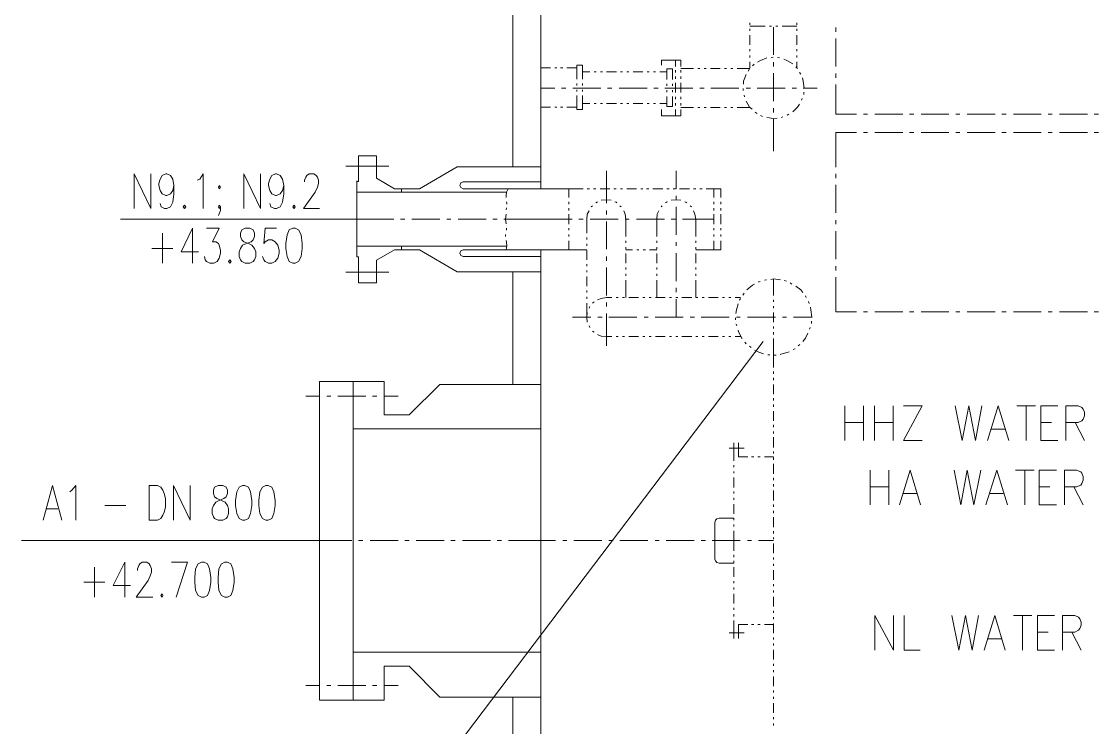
# Model space of a CAD drawing. Header units: millimetres. Extents: x 0 to 588, y 0 to 874.
# Drawn here: x 67.1 to 120.9, y 150.5 to 185.8 of the extents above; entities that cross this region are included whole.
import ezdxf

# ---------------------------------------------------------------- set-up
doc = ezdxf.new("R2010")
doc.units = ezdxf.units.MM
doc.layers.get('0').update_dxf_attribs({"lineweight": 18})

msp = doc.modelspace()

# ---------------------------------------------------------------- linework, layer by layer
at = {"color": 0, "lineweight": 0}
for points in [[(93.028, 177.482), (93.028, 246.719)], [(91.63, 178.583), (91.63, 211.032)], [(103.484, 185.674), (103.484, 185.78)], [(105.833, 185.674), (105.833, 185.78)], [(103.484, 185.611), (104.246, 185.611)], [(103.484, 185.378), (103.484, 185.483)], [(103.484, 184.679), (103.484, 185.166)], [(104.457, 185.611), (104.563, 185.611)], [(104.669, 184.171), (104.669, 185.568)], [(104.775, 185.611), (104.881, 185.611)], [(105.093, 185.611), (105.833, 185.611)], [(105.833, 185.378), (105.833, 185.483)], [(105.833, 184.679), (105.833, 185.166)], [(107.781, 185.547), (107.781, 185.335)], [(107.781, 184.997), (107.781, 183.6)], [(103.484, 184.362), (103.484, 184.468)], [(103.484, 184.044), (103.484, 184.15)], [(105.833, 184.362), (105.833, 184.468)], [(105.833, 184.044), (105.833, 184.15)], [(94.827, 182.965), (94.827, 183.663), (95.123, 183.663), (95.123, 182.965)], [(99.06, 183.663), (99.06, 183.917)], [(99.06, 183.917), (99.758, 183.917)], [(99.758, 183.6), (99.758, 183.917), (100.034, 183.917)], [(100.034, 183.917), (100.034, 183.6)], [(103.484, 183.515), (103.484, 183.833)], [(103.695, 183.706), (103.611, 183.621)], [(104.331, 184.023), (104.013, 183.896), (103.865, 183.811)], [(104.648, 184.065), (104.542, 184.044)], [(104.669, 183.6), (104.669, 183.811)], [(104.966, 184.023), (104.86, 184.044)], [(105.622, 183.727), (105.325, 183.896), (105.177, 183.959)], [(105.855, 183.494), (105.77, 183.578)], [(105.833, 183.515), (105.833, 183.833)], [(93.028, 182.965), (93.028, 183.536), (93.514, 183.536)], [(93.726, 183.536), (93.832, 183.536)], [(94.022, 183.536), (94.128, 183.536)], [(94.34, 183.536), (94.827, 183.536), (94.827, 182.965)], [(95.123, 183.325), (95.483, 183.325)], [(95.695, 183.325), (95.8, 183.325)], [(96.012, 183.325), (96.118, 183.325)], [(96.308, 183.325), (96.816, 183.325)], [(97.007, 183.325), (97.113, 183.325)], [(97.324, 183.325), (97.43, 183.325)], [(97.642, 183.325), (98.129, 183.325)], [(98.34, 183.325), (98.446, 183.325)], [(98.658, 183.325), (98.764, 183.325)], [(98.975, 183.325), (99.335, 183.325)], [(99.61, 182.944), (99.61, 183.473), (99.335, 183.473), (99.335, 182.944)], [(99.335, 183.325), (99.335, 182.944)], [(99.758, 183.303), (99.758, 183.409)], [(99.758, 182.986), (99.758, 183.092)], [(100.034, 183.494), (100.669, 183.494)], [(100.034, 183.409), (100.034, 183.303)], [(100.034, 183.092), (100.034, 182.986)], [(100.88, 183.494), (100.986, 183.494)], [(101.198, 183.494), (101.304, 183.494)], [(101.515, 183.494), (102.002, 183.494)], [(102.214, 183.494), (102.32, 183.494)], [(102.531, 183.494), (102.637, 183.494)], [(102.849, 183.494), (103.484, 183.494)], [(103.293, 183.197), (103.166, 182.859), (103.166, 182.711)], [(103.463, 183.473), (103.399, 183.367)], [(104.669, 181.864), (104.669, 183.261)], [(106.024, 183.219), (105.96, 183.303)], [(106.193, 182.52), (106.151, 182.859), (106.109, 183.028)], [(107.781, 183.24), (107.781, 183.028)], [(93.028, 182.647), (93.028, 182.753)], [(93.028, 182.52), (93.726, 182.52)], [(94.065, 182.52), (94.276, 182.52)], [(94.636, 182.52), (96.033, 182.52)], [(94.827, 182.753), (94.827, 182.647)], [(94.827, 182.647), (94.827, 182.753)], [(95.123, 182.753), (95.123, 182.647)], [(96.372, 182.52), (96.584, 182.52)], [(96.943, 182.52), (98.34, 182.52)], [(98.679, 182.52), (98.891, 182.52)], [(99.229, 182.52), (100.626, 182.52)], [(99.335, 182.732), (99.335, 182.626)], [(99.335, 182.732), (99.335, 182.626)], [(99.61, 182.626), (99.61, 182.732)], [(99.758, 182.287), (99.758, 182.774)], [(100.034, 182.774), (100.034, 182.287)], [(100.986, 182.52), (101.198, 182.52)], [(101.537, 182.52), (102.933, 182.52)], [(103.145, 182.499), (103.145, 182.393)], [(103.293, 182.52), (103.505, 182.52)], [(103.844, 182.52), (105.241, 182.52)], [(105.6, 182.52), (105.812, 182.52)], [(106.151, 182.52), (106.849, 182.52)], [(106.193, 182.52), (106.214, 182.52)], [(107.781, 182.69), (107.781, 181.208)], [(93.028, 182.351), (93.028, 182.435)], [(93.028, 181.568), (93.028, 182.139)], [(94.827, 182.139), (94.827, 181.568), (94.34, 181.568)], [(94.827, 182.435), (94.827, 182.351)], [(94.827, 182.351), (94.827, 182.435)], [(94.827, 181.441), (94.827, 182.139)], [(95.123, 182.139), (95.123, 181.441), (94.827, 181.441)], [(95.123, 182.435), (95.123, 182.351)], [(99.335, 182.414), (99.335, 182.309)], [(99.335, 182.414), (99.335, 182.309)], [(99.335, 182.097), (99.335, 181.737)], [(99.335, 182.097), (99.335, 181.589), (99.61, 181.589)], [(99.61, 182.309), (99.61, 182.414)], [(99.61, 181.589), (99.61, 182.097)], [(99.758, 181.97), (99.758, 182.076)], [(100.034, 182.076), (100.034, 181.97)], [(103.188, 182.16), (103.209, 182.076)], [(106.066, 181.906), (106.087, 181.991)], [(106.172, 182.203), (106.172, 182.309)], [(93.514, 181.568), (93.028, 181.568)], [(93.832, 181.568), (93.726, 181.568)], [(94.128, 181.568), (94.022, 181.568)], [(95.483, 181.737), (95.123, 181.737)], [(95.8, 181.737), (95.695, 181.737)], [(96.118, 181.737), (96.012, 181.737)], [(96.816, 181.737), (96.308, 181.737)], [(97.113, 181.737), (97.007, 181.737)], [(97.43, 181.737), (97.324, 181.737)], [(98.129, 181.737), (97.642, 181.737)], [(98.446, 181.737), (98.34, 181.737)], [(98.764, 181.737), (98.658, 181.737)], [(99.335, 181.737), (98.975, 181.737)], [(99.06, 181.123), (99.06, 181.441)], [(99.758, 181.652), (99.758, 181.758)], [(100.034, 181.441), (100.034, 181.123), (99.758, 181.123), (99.758, 181.441)], [(100.034, 181.758), (100.034, 181.652)], [(100.034, 181.547), (100.669, 181.547)], [(100.88, 181.547), (100.986, 181.547)], [(101.198, 181.547), (101.304, 181.547)], [(101.515, 181.547), (102.002, 181.547)], [(102.214, 181.547), (102.32, 181.547)], [(102.531, 181.547), (102.637, 181.547)], [(102.849, 181.547), (103.484, 181.547)], [(103.293, 181.864), (103.463, 181.568), (103.59, 181.462)], [(104.669, 181.292), (104.669, 181.504)], [(105.622, 181.335), (105.855, 181.568), (105.96, 181.716)], [(99.06, 181.123), (99.758, 181.123)], [(99.081, 181.123), (99.78, 181.123)], [(103.738, 181.314), (103.844, 181.25)], [(104.013, 181.144), (104.119, 181.102)], [(104.331, 181.038), (104.669, 180.996), (104.838, 181.017)], [(104.669, 179.366), (104.669, 180.954)], [(105.05, 181.038), (105.135, 181.081)], [(105.347, 181.166), (105.431, 181.208)], [(107.781, 181.208), (108.818, 181.208)], [(109.156, 181.208), (109.368, 181.208)], [(109.728, 181.208), (111.125, 181.208)], [(111.464, 181.208), (111.675, 181.208)], [(112.035, 181.208), (113.432, 181.208)], [(113.771, 181.208), (113.983, 181.208)], [(114.342, 181.208), (115.739, 181.208)], [(116.078, 181.208), (116.29, 181.208)], [(116.65, 181.208), (118.046, 181.208)], [(118.385, 181.208), (118.597, 181.208)], [(118.957, 181.208), (120.354, 181.208)], [(120.692, 181.208), (120.904, 181.208)], [(107.781, 180.298), (108.818, 180.298)], [(107.781, 180.298), (107.781, 178.562)], [(109.156, 180.298), (109.368, 180.298)], [(109.728, 180.298), (111.125, 180.298)], [(111.464, 180.298), (111.675, 180.298)], [(112.035, 180.298), (113.432, 180.298)], [(113.771, 180.298), (113.983, 180.298)], [(114.342, 180.298), (115.739, 180.298)], [(116.078, 180.298), (116.29, 180.298)], [(116.65, 180.298), (118.046, 180.298)], [(118.385, 180.298), (118.597, 180.298)], [(118.957, 180.298), (120.354, 180.298)], [(120.692, 180.298), (120.904, 180.298)], [(83.926, 179.133), (83.926, 177.842), (83.841, 177.842)], [(83.926, 179.133), (84.815, 179.133)], [(84.815, 178.012), (84.815, 179.133)], [(72.707, 176.488), (72.707, 178.223), (73.533, 176.488), (73.533, 178.223)], [(74.697, 177.652), (74.634, 177.398), (74.528, 177.228), (74.337, 177.144), (74.295, 177.144), (74.105, 177.228), (73.999, 177.398), (73.935, 177.652), (73.935, 177.737), (73.999, 177.969), (74.105, 178.139), (74.295, 178.223), (74.337, 178.223), (74.528, 178.139), (74.634, 177.969), (74.697, 177.652), (74.697, 177.228), (74.634, 176.805), (74.528, 176.572), (74.337, 176.488), (74.231, 176.488), (74.062, 176.572), (73.999, 176.742)], [(75.861, 177.906), (75.988, 177.969), (76.158, 178.223), (76.158, 176.488)], [(78.19, 176.488), (78.19, 178.223), (79.015, 176.488), (79.015, 178.223)], [(80.179, 177.652), (80.116, 177.398), (80.01, 177.228), (79.82, 177.144), (79.777, 177.144), (79.587, 177.228), (79.481, 177.398), (79.417, 177.652), (79.417, 177.737), (79.481, 177.969), (79.587, 178.139), (79.777, 178.223), (79.82, 178.223), (80.01, 178.139), (80.116, 177.969), (80.179, 177.652), (80.179, 177.228), (80.116, 176.805), (80.01, 176.572), (79.82, 176.488), (79.714, 176.488), (79.544, 176.572), (79.481, 176.742)], [(81.216, 177.821), (81.216, 177.906), (81.28, 178.054), (81.344, 178.139), (81.449, 178.223), (81.682, 178.223), (81.809, 178.139), (81.873, 178.054), (81.915, 177.906), (81.915, 177.737), (81.873, 177.567), (81.746, 177.313), (81.174, 176.488), (81.978, 176.488)], [(83.291, 178.604), (85.429, 178.604)], [(85.725, 177.482), (86.974, 177.482), (88.858, 178.583), (93.028, 178.583)], [(96.308, 176.763), (96.308, 178.371)], [(99.801, 177.482), (99.801, 178.371)], [(107.781, 178.223), (107.781, 178.012)], [(83.841, 175.958), (83.841, 177.885)], [(84.815, 178.012), (85.725, 177.482)], [(93.028, 177.821), (89.154, 177.821), (89.027, 177.779), (88.985, 177.652), (89.027, 177.546), (89.154, 177.482)], [(107.781, 177.673), (107.781, 176.276)], [(91.334, 177.313), (83.841, 177.313)], [(86.064, 177.482), (86.064, 177.313)], [(89.154, 177.482), (94.424, 177.482)], [(91.398, 177.482), (91.313, 177.313), (91.292, 177.123), (91.292, 177.038)], [(94.424, 177.038), (94.424, 177.482)], [(94.424, 177.482), (95.144, 177.482)], [(95.356, 177.482), (95.462, 177.482)], [(95.673, 177.482), (95.779, 177.482)], [(95.991, 177.482), (96.478, 177.482)], [(96.689, 177.482), (96.795, 177.482)], [(97.007, 177.482), (97.113, 177.482)], [(97.324, 177.482), (97.811, 177.482)], [(98.023, 177.482), (98.129, 177.482)], [(98.319, 177.482), (98.425, 177.482)], [(98.637, 177.482), (99.124, 177.482)], [(99.335, 177.482), (99.441, 177.482)], [(99.653, 177.482), (99.758, 177.482)], [(99.801, 176.911), (99.801, 177.123)], [(99.97, 177.482), (100.457, 177.482)], [(100.669, 177.482), (100.775, 177.482)], [(100.986, 177.482), (101.092, 177.482)], [(101.304, 177.482), (102.023, 177.482)], [(101.685, 177.038), (101.685, 177.482)], [(102.023, 177.038), (102.023, 177.482)], [(77.025, 176.572), (76.962, 176.488), (76.92, 176.572), (76.962, 176.657), (77.025, 176.572), (77.025, 176.403), (76.962, 176.234), (76.92, 176.149)], [(91.313, 176.826), (91.334, 176.742), (91.334, 176.72)], [(94.424, 176.72), (94.424, 176.826)], [(95.61, 176.636), (95.546, 176.572)], [(95.864, 176.826), (95.779, 176.784)], [(96.541, 176.911), (96.308, 176.932), (96.054, 176.911)], [(96.838, 176.784), (96.795, 176.805), (96.732, 176.826)], [(97.049, 176.572), (96.986, 176.636)], [(99.102, 176.636), (99.039, 176.572)], [(99.356, 176.826), (99.314, 176.805), (99.272, 176.784)], [(100.034, 176.911), (99.801, 176.932), (99.547, 176.911)], [(99.801, 175.175), (99.801, 176.572)], [(100.33, 176.784), (100.288, 176.805), (100.224, 176.826)], [(100.563, 176.572), (100.499, 176.636)], [(101.685, 176.72), (101.685, 176.826)], [(102.023, 176.72), (102.023, 176.826)], [(91.292, 176.213), (91.271, 175.958), (91.292, 175.726)], [(91.313, 176.53), (91.292, 176.424)], [(94.424, 176.403), (94.424, 176.509)], [(94.424, 175.704), (94.424, 176.213)], [(95.441, 176.382), (95.356, 176.213), (95.335, 175.958)], [(96.308, 176.191), (96.308, 176.403)], [(97.282, 175.958), (97.24, 176.213), (97.176, 176.382)], [(98.933, 176.382), (98.848, 176.213), (98.827, 175.958)], [(100.775, 175.958), (100.732, 176.213), (100.669, 176.382)], [(101.685, 176.403), (101.685, 176.509)], [(101.685, 175.704), (101.685, 176.213)], [(102.023, 176.403), (102.023, 176.509)], [(102.023, 175.704), (102.023, 176.213)], [(83.841, 175.958), (72.03, 175.958)], [(75.629, 175.514), (75.057, 174.329), (75.925, 174.329)], [(75.629, 175.514), (75.629, 173.757)], [(76.327, 175.514), (76.962, 175.514), (76.623, 174.837), (76.793, 174.837), (76.92, 174.752), (76.962, 174.667), (77.025, 174.413), (77.025, 174.265), (76.962, 174.011), (76.856, 173.842), (76.687, 173.757), (76.496, 173.757), (76.327, 173.842), (76.263, 173.927), (76.221, 174.096)], [(79.82, 175.514), (79.248, 175.514), (79.184, 174.752), (79.248, 174.837), (79.417, 174.921), (79.587, 174.921), (79.756, 174.837), (79.883, 174.667), (79.947, 174.413), (79.947, 174.265), (79.883, 174.011), (79.756, 173.842), (79.587, 173.757), (79.417, 173.757), (79.248, 173.842), (79.184, 173.927), (79.121, 174.096)], [(83.841, 175.958), (85.683, 175.958)], [(83.926, 172.784), (83.926, 174.075), (83.841, 174.075), (83.841, 175.958)], [(86.021, 175.958), (86.233, 175.958)], [(86.593, 175.958), (87.99, 175.958)], [(88.329, 175.958), (88.54, 175.958)], [(88.9, 175.958), (90.297, 175.958)], [(90.636, 175.958), (90.847, 175.958)], [(91.186, 175.958), (93.028, 175.958)], [(91.313, 175.514), (91.313, 175.408)], [(93.028, 175.958), (94.594, 175.958)], [(94.424, 175.408), (94.424, 175.514)], [(94.933, 175.958), (95.144, 175.958)], [(95.335, 175.26), (95.335, 175.958)], [(95.504, 175.958), (96.901, 175.958)], [(96.308, 174.456), (96.308, 175.853)], [(97.24, 175.958), (97.451, 175.958)], [(97.282, 175.091), (97.282, 175.958)], [(97.811, 175.958), (99.208, 175.958)], [(98.827, 175.091), (98.827, 175.958)], [(99.547, 175.958), (99.758, 175.958)], [(100.118, 175.958), (101.685, 175.958)], [(100.775, 175.091), (100.775, 175.958)], [(101.685, 175.408), (101.685, 175.514)], [(102.023, 175.408), (102.023, 175.514)], [(107.781, 175.916), (107.781, 175.704)], [(74.126, 175.26), (74.126, 173.757)], [(91.271, 175.196), (91.271, 175.091)], [(94.424, 175.091), (94.424, 175.196)], [(95.335, 174.942), (95.335, 175.048)], [(101.685, 175.091), (101.685, 175.196)], [(102.023, 175.091), (102.023, 175.196)], [(107.781, 175.366), (107.781, 173.969)], [(73.597, 174.498), (74.634, 174.498)], [(91.334, 174.604), (83.841, 174.604)], [(84.815, 173.905), (85.725, 174.435)], [(85.725, 174.435), (86.974, 174.435), (88.858, 173.334), (93.028, 173.334)], [(86.064, 174.435), (86.064, 174.604)], [(89.154, 174.435), (89.027, 174.371), (88.985, 174.265), (89.027, 174.138), (89.154, 174.096)], [(89.154, 174.435), (94.424, 174.435)], [(91.292, 174.9), (91.313, 174.815), (91.334, 174.625), (91.292, 174.435)], [(93.028, 145.838), (93.028, 174.435)], [(94.424, 174.435), (94.424, 174.879)], [(94.424, 174.435), (95.335, 174.435)], [(95.335, 174.625), (95.335, 174.731)], [(95.335, 173.927), (95.335, 174.413)], [(97.282, 174.773), (97.282, 174.879)], [(97.282, 174.456), (97.282, 174.561)], [(97.282, 174.435), (97.621, 174.435)], [(97.832, 174.435), (97.938, 174.435)], [(98.15, 174.435), (98.256, 174.435)], [(98.467, 174.435), (98.827, 174.435)], [(98.827, 174.773), (98.827, 174.879)], [(98.827, 174.456), (98.827, 174.561)], [(99.801, 174.625), (99.801, 174.815)], [(100.775, 174.773), (100.775, 174.879)], [(100.775, 174.456), (100.775, 174.561)], [(100.775, 174.435), (102.023, 174.435)], [(101.685, 174.435), (101.685, 174.879)], [(102.023, 174.435), (102.023, 174.879)], [(84.815, 173.905), (84.815, 172.784)], [(93.028, 174.096), (89.154, 174.096)], [(96.308, 173.884), (96.308, 174.096)], [(97.282, 173.757), (97.282, 174.244)], [(98.827, 173.757), (98.827, 174.244)], [(99.801, 172.868), (99.801, 174.265)], [(100.775, 173.757), (100.775, 174.244)], [(91.63, 167.703), (91.63, 173.334)], [(95.335, 173.609), (95.335, 173.715)], [(95.335, 173.313), (95.335, 173.397)], [(96.308, 172.149), (96.308, 173.546)], [(97.282, 173.44), (97.282, 173.546)], [(98.827, 173.44), (98.827, 173.546)], [(100.775, 173.44), (100.775, 173.546)], [(107.781, 173.609), (107.781, 173.397)], [(83.291, 173.313), (85.429, 173.313)], [(95.335, 172.614), (95.335, 173.101)], [(97.282, 173.122), (97.282, 173.228)], [(97.282, 172.043), (97.282, 172.911)], [(98.827, 173.122), (98.827, 173.228)], [(98.827, 172.043), (98.827, 172.911)], [(100.775, 173.122), (100.775, 173.228)], [(100.775, 172.043), (100.775, 172.911)], [(103.992, 172.847), (103.928, 172.826), (103.907, 172.805)], [(104.309, 172.932), (104.288, 172.932), (104.204, 172.911)], [(105.008, 172.932), (104.669, 172.974), (104.521, 172.953)], [(104.669, 172.974), (104.669, 172.149)], [(105.304, 172.868), (105.198, 172.889)], [(107.781, 173.059), (107.781, 171.323)], [(83.926, 172.784), (84.815, 172.784)], [(95.335, 172.297), (95.335, 172.403)], [(99.801, 172.318), (99.801, 172.53)], [(103.188, 172.254), (103.124, 172.17)], [(103.717, 172.72), (103.611, 172.656), (103.336, 172.424)], [(105.579, 172.72), (105.495, 172.784)], [(106.13, 172.297), (106.024, 172.424), (105.77, 172.614)], [(95.335, 171.979), (95.335, 172.085)], [(95.335, 171.069), (95.335, 171.768)], [(95.695, 171.831), (95.61, 171.768)], [(96.308, 172.043), (96.054, 172), (95.864, 171.937)], [(96.308, 172.043), (96.584, 172.043)], [(96.308, 171.598), (96.308, 171.789)], [(96.795, 172.043), (96.901, 172.043)], [(97.113, 172.043), (97.219, 172.043)], [(97.43, 172.043), (97.917, 172.043)], [(98.129, 172.043), (98.234, 172.043)], [(98.446, 172.043), (98.552, 172.043)], [(98.764, 172.043), (99.251, 172.043)], [(99.462, 172.043), (99.568, 172.043)], [(99.78, 172.043), (99.885, 172.043)], [(99.801, 171.069), (99.801, 171.958)], [(100.076, 172.043), (100.584, 172.043)], [(100.775, 172.043), (100.88, 172.043)], [(101.092, 172.043), (101.198, 172.043)], [(101.409, 172.043), (101.896, 172.043)], [(102.108, 172.043), (102.214, 172.043)], [(102.425, 172.043), (102.531, 172.043)], [(102.743, 172.043), (103.018, 172.043)], [(102.891, 171.725), (102.806, 171.429), (102.785, 171.238)], [(103.018, 172), (102.955, 171.916)], [(104.669, 171.937), (104.669, 171.831)], [(106.299, 172.043), (106.257, 172.127)], [(106.447, 171.746), (106.426, 171.789), (106.405, 171.852)], [(95.356, 171.302), (95.335, 171.069), (95.356, 170.815)], [(95.483, 171.598), (95.462, 171.556), (95.441, 171.513)], [(96.308, 169.63), (96.308, 171.238)], [(104.669, 171.619), (104.669, 171.513)], [(104.669, 171.302), (104.669, 170.815)], [(106.574, 171.069), (106.532, 171.429), (106.511, 171.556)], [(107.781, 171.323), (108.818, 171.323)], [(109.156, 171.323), (109.368, 171.323)], [(109.728, 171.323), (111.125, 171.323)], [(111.464, 171.323), (111.675, 171.323)], [(112.035, 171.323), (113.432, 171.323)], [(113.771, 171.323), (113.983, 171.323)], [(114.342, 171.323), (115.739, 171.323)], [(116.078, 171.323), (116.29, 171.323)], [(116.65, 171.323), (118.046, 171.323)], [(118.385, 171.323), (118.597, 171.323)], [(118.957, 171.323), (120.354, 171.323)], [(120.692, 171.323), (120.904, 171.323)], [(94.615, 171.069), (95.525, 171.069)], [(95.885, 171.069), (96.097, 171.069)], [(96.435, 171.069), (97.832, 171.069)], [(98.192, 171.069), (98.404, 171.069)], [(98.743, 171.069), (100.139, 171.069)], [(100.499, 171.069), (100.711, 171.069)], [(101.05, 171.069), (102.447, 171.069)], [(102.764, 171.027), (102.764, 170.921)], [(102.785, 170.709), (102.806, 170.688), (102.828, 170.625)], [(102.806, 171.069), (102.997, 171.069)], [(103.357, 171.069), (104.754, 171.069)], [(105.114, 171.069), (105.304, 171.069)], [(105.664, 171.069), (106.574, 171.069)], [(106.553, 170.751), (106.553, 170.857)], [(106.574, 171.069), (106.595, 171.069)], [(95.441, 170.625), (95.483, 170.54)], [(95.61, 170.37), (95.695, 170.307)], [(95.864, 170.201), (96.054, 170.117), (96.308, 170.095)], [(96.308, 170.095), (96.584, 170.095)], [(96.795, 170.095), (96.901, 170.095)], [(97.113, 170.095), (97.219, 170.095)], [(97.43, 170.095), (97.917, 170.095)], [(98.129, 170.095), (98.234, 170.095)], [(98.446, 170.095), (98.552, 170.095)], [(98.764, 170.095), (99.251, 170.095)], [(99.462, 170.095), (99.568, 170.095)], [(99.78, 170.095), (99.885, 170.095)], [(100.076, 170.095), (100.584, 170.095)], [(100.775, 170.095), (100.88, 170.095)], [(101.092, 170.095), (101.198, 170.095)], [(101.409, 170.095), (101.896, 170.095)], [(102.108, 170.095), (102.214, 170.095)], [(102.425, 170.095), (102.531, 170.095)], [(102.743, 170.095), (103.018, 170.095)], [(102.891, 170.413), (102.912, 170.328), (103.082, 170.011), (103.103, 169.989)], [(104.669, 170.603), (104.669, 170.498)], [(104.669, 170.307), (104.669, 170.201)], [(106.13, 169.841), (106.257, 170.011), (106.384, 170.265)], [(106.468, 170.455), (106.49, 170.54)], [(80.37, 138.451), (104.14, 169.841)], [(103.23, 169.82), (103.293, 169.736)], [(103.463, 169.608), (103.547, 169.545)], [(104.669, 169.989), (104.669, 169.164)], [(105.897, 169.63), (105.981, 169.693)], [(103.717, 169.418), (103.928, 169.312), (104.161, 169.227)], [(104.373, 169.185), (104.479, 169.185)], [(104.669, 169.164), (104.669, 168.55)], [(104.69, 169.164), (104.796, 169.164)], [(105.008, 169.185), (105.029, 169.206), (105.389, 169.312), (105.452, 169.333)], [(105.643, 169.439), (105.728, 169.482), (105.749, 169.482)], [(104.669, 168.339), (104.669, 168.233)], [(104.669, 168.021), (104.669, 167.915)], [(85.196, 167.852), (81.978, 167.852), (81.978, 159.893)], [(83.651, 159.893), (83.651, 167.852)], [(85.196, 166.179), (85.196, 167.852)], [(87.99, 167.703), (86.445, 166.179), (85.196, 166.179)], [(93.028, 167.703), (87.99, 167.703)], [(104.669, 167.703), (104.669, 167.217)], [(81.978, 167.111), (81.28, 167.111)], [(82.529, 167.111), (82.338, 167.111)], [(84.286, 167.111), (82.889, 167.111)], [(84.836, 167.111), (84.624, 167.111)], [(85.894, 167.111), (85.196, 167.111)], [(104.669, 167.005), (104.669, 166.899)], [(104.669, 166.688), (104.669, 166.582)], [(104.669, 166.37), (104.669, 165.883)], [(108.225, 164.888), (108.225, 166.624)], [(109.156, 166.624), (109.156, 164.888)], [(109.707, 164.888), (109.707, 166.624)], [(110.638, 166.624), (110.638, 164.888)], [(111.167, 166.624), (112.099, 166.624), (111.167, 164.888), (112.099, 164.888)], [(113.75, 166.624), (114.088, 164.888), (114.427, 166.624), (114.766, 164.888), (115.083, 166.624)], [(115.358, 164.888), (115.888, 166.624), (116.417, 164.888)], [(116.819, 166.624), (117.75, 166.624)], [(117.284, 166.624), (117.284, 164.888)], [(118.025, 164.888), (118.025, 166.624), (118.872, 166.624)], [(119.274, 164.888), (119.274, 166.624), (119.888, 166.624), (120.079, 166.539), (120.142, 166.455), (120.206, 166.306), (120.206, 166.137), (120.142, 165.968), (120.079, 165.883), (119.888, 165.798), (119.274, 165.798)], [(108.225, 165.798), (109.156, 165.798)], [(109.707, 165.798), (110.638, 165.798)], [(118.025, 165.798), (118.555, 165.798)], [(119.74, 165.798), (120.206, 164.888)], [(93.028, 165.481), (83.651, 165.481)], [(104.669, 165.672), (104.669, 165.566)], [(104.669, 165.354), (104.669, 165.248)], [(115.549, 165.46), (116.226, 165.46)], [(102.68, 164.38), (102.68, 164.782)], [(102.912, 164.084), (102.912, 164.782)], [(104.669, 165.058), (104.669, 164.55)], [(118.025, 164.888), (118.872, 164.888)], [(102.447, 164.507), (103.188, 164.507)], [(102.68, 164.38), (102.68, 163.872)], [(104.669, 164.338), (104.669, 164.253)], [(102.68, 163.661), (102.68, 163.555)], [(102.912, 164.084), (103.378, 164.084)], [(103.569, 164.084), (103.674, 164.084)], [(103.886, 164.084), (103.992, 164.084)], [(104.204, 164.084), (104.669, 164.084)], [(104.669, 164.042), (104.669, 163.936)], [(104.669, 163.724), (104.669, 163.237)], [(102.68, 163.343), (102.68, 163.258)], [(109.495, 161.671), (109.495, 163.407)], [(110.427, 163.407), (110.427, 161.671)], [(110.956, 161.671), (111.485, 163.407), (112.014, 161.671)], [(113.686, 163.407), (114.025, 161.671), (114.342, 163.407), (114.681, 161.671), (115.02, 163.407)], [(115.274, 161.671), (115.824, 163.407), (116.353, 161.671)], [(116.755, 163.407), (117.687, 163.407)], [(117.221, 163.407), (117.221, 161.671)], [(117.941, 161.671), (117.941, 163.407), (118.808, 163.407)], [(119.211, 161.671), (119.211, 163.407), (119.803, 163.407), (120.015, 163.322), (120.079, 163.258), (120.142, 163.089), (120.142, 162.92), (120.079, 162.75), (120.015, 162.666), (119.803, 162.581), (119.211, 162.581)], [(68.157, 160.909), (68.622, 162.645), (69.088, 160.909)], [(69.49, 162.327), (69.596, 162.412), (69.787, 162.645), (69.787, 160.909)], [(74.676, 160.909), (74.676, 162.645), (75.501, 160.909), (75.501, 162.645)], [(102.68, 163.047), (102.68, 162.539)], [(104.669, 163.026), (104.669, 162.92)], [(104.669, 162.708), (104.669, 162.602)], [(109.495, 162.581), (110.427, 162.581)], [(117.941, 162.581), (118.47, 162.581)], [(119.676, 162.581), (120.142, 161.671)], [(102.68, 162.348), (102.68, 162.243)], [(102.68, 162.031), (102.68, 161.925)], [(104.669, 162.391), (104.669, 161.904)], [(111.146, 162.243), (111.823, 162.243)], [(115.485, 162.243), (116.141, 162.243)], [(68.326, 161.481), (68.897, 161.481)], [(71.247, 161.65), (72.284, 161.65)], [(102.68, 161.713), (102.68, 161.226)], [(104.669, 161.692), (104.669, 161.586)], [(117.941, 161.671), (118.808, 161.671)], [(101.939, 161.015), (101.833, 160.972), (101.769, 160.909), (101.727, 160.803), (101.727, 159.893)], [(101.939, 161.015), (102.68, 161.015)], [(102.68, 161.015), (102.68, 160.909)], [(104.669, 161.375), (104.669, 161.269)], [(104.669, 161.057), (104.669, 160.57)], [(102.68, 160.697), (102.68, 160.591)], [(81.978, 159.893), (67.077, 159.893)], [(83.587, 159.893), (81.978, 159.893)], [(85.196, 151.913), (81.978, 151.913), (81.978, 159.893)], [(83.651, 159.893), (83.651, 151.913)], [(84.138, 159.893), (83.926, 159.893)], [(85.894, 159.893), (84.497, 159.893)], [(86.445, 159.893), (86.233, 159.893)], [(88.201, 159.893), (86.805, 159.893)], [(88.752, 159.893), (88.54, 159.893)], [(90.509, 159.893), (89.112, 159.893)], [(91.059, 159.893), (90.847, 159.893)], [(93.028, 159.893), (91.419, 159.893)], [(93.028, 159.893), (93.768, 159.893)], [(94.128, 159.893), (94.34, 159.893)], [(94.678, 159.893), (96.076, 159.893)], [(96.435, 159.893), (96.647, 159.893)], [(96.986, 159.893), (98.383, 159.893)], [(98.743, 159.893), (98.954, 159.893)], [(99.293, 159.893), (100.69, 159.893)], [(101.05, 159.893), (101.261, 159.893)], [(101.6, 159.893), (102.997, 159.893)], [(101.727, 158.962), (101.727, 159.893)], [(102.68, 160.38), (102.68, 159.893)], [(102.68, 159.385), (102.68, 159.893)], [(103.357, 159.893), (103.569, 159.893)], [(103.907, 159.893), (104.669, 159.893)], [(104.669, 160.359), (104.669, 160.253)], [(104.669, 160.041), (104.669, 159.957)], [(104.669, 159.745), (104.669, 159.258)], [(72.242, 158.814), (71.649, 157.649), (72.517, 157.649)], [(72.242, 158.814), (72.242, 157.057)], [(72.877, 158.39), (72.877, 158.475), (72.94, 158.644), (72.983, 158.729), (73.11, 158.814), (73.343, 158.814), (73.448, 158.729), (73.512, 158.644), (73.575, 158.475), (73.575, 158.305), (73.512, 158.136), (73.406, 157.903), (72.813, 157.057), (73.639, 157.057)], [(74.803, 157.057), (75.374, 158.814), (74.57, 158.814)], [(101.727, 158.962), (101.769, 158.877), (101.833, 158.792), (101.939, 158.771)], [(102.68, 159.067), (102.68, 159.173)], [(102.68, 158.771), (102.68, 158.877)], [(104.669, 159.046), (104.669, 158.94)], [(70.718, 158.56), (70.718, 157.057)], [(101.939, 158.771), (102.68, 158.771)], [(102.68, 158.073), (102.68, 158.56)], [(104.669, 158.729), (104.669, 158.623)], [(104.669, 158.411), (104.669, 157.924)], [(70.189, 157.819), (71.247, 157.819)], [(102.68, 157.755), (102.68, 157.861)], [(104.669, 157.713), (104.669, 157.607)], [(102.68, 157.438), (102.68, 157.543)], [(102.68, 156.739), (102.68, 157.226)], [(104.669, 157.395), (104.669, 157.29)], [(104.669, 157.078), (104.669, 156.591)], [(102.68, 156.422), (102.68, 156.528)], [(102.68, 156.104), (102.68, 156.21)], [(104.669, 156.379), (104.669, 156.274)], [(109.728, 154.411), (109.728, 156.147), (110.659, 154.411), (110.659, 156.147)], [(111.189, 156.147), (111.189, 154.411), (111.993, 154.411)], [(113.58, 156.147), (113.919, 154.411), (114.258, 156.147), (114.596, 154.411), (114.914, 156.147)], [(115.189, 154.411), (115.718, 156.147), (116.247, 154.411)], [(116.65, 156.147), (117.581, 156.147)], [(117.115, 156.147), (117.115, 154.411)], [(117.856, 154.411), (117.856, 156.147), (118.703, 156.147)], [(119.105, 154.411), (119.105, 156.147), (119.719, 156.147), (119.909, 156.062), (119.973, 155.977), (120.036, 155.808), (120.036, 155.66), (119.973, 155.49), (119.909, 155.406), (119.719, 155.321), (119.105, 155.321)], [(102.68, 155.406), (102.68, 155.893)], [(102.912, 155.702), (102.912, 155.004)], [(102.912, 155.702), (103.378, 155.702)], [(103.569, 155.702), (103.674, 155.702)], [(103.886, 155.702), (103.992, 155.702)], [(104.204, 155.702), (104.669, 155.702)], [(104.669, 156.062), (104.669, 155.956)], [(104.669, 155.744), (104.669, 155.257)], [(102.447, 155.279), (103.188, 155.279)], [(102.68, 155.406), (102.68, 155.004)], [(104.669, 155.046), (104.669, 154.94)], [(117.856, 155.321), (118.385, 155.321)], [(119.57, 155.321), (120.036, 154.411)], [(104.669, 154.75), (104.669, 154.644)], [(115.379, 154.982), (116.057, 154.982)], [(93.028, 154.305), (83.651, 154.305)], [(104.669, 154.432), (104.669, 153.945)], [(117.856, 154.411), (118.703, 154.411)], [(87.99, 152.061), (86.445, 153.607), (85.196, 153.607)], [(85.196, 153.607), (85.196, 151.913)], [(104.669, 153.733), (104.669, 153.628)], [(104.669, 153.416), (104.669, 153.31)], [(104.669, 153.099), (104.669, 152.612)], [(81.978, 152.654), (81.28, 152.654)], [(82.529, 152.654), (82.338, 152.654)], [(84.286, 152.654), (82.889, 152.654)], [(84.836, 152.654), (84.624, 152.654)], [(85.894, 152.654), (85.196, 152.654)], [(104.669, 152.4), (104.669, 152.294)], [(93.028, 152.061), (87.99, 152.061)], [(91.63, 147.13), (91.63, 152.061)], [(104.669, 152.083), (104.669, 151.977)], [(104.669, 151.765), (104.669, 151.278)], [(104.669, 151.066), (104.669, 150.961)], [(104.669, 150.749), (104.669, 150.643)]]:
    msp.add_lwpolyline(points, dxfattribs=at)
for points in [[(76.962, 177.652), (76.92, 177.567), (76.962, 177.482), (77.025, 177.567)], [(75.226, 176.657), (75.163, 176.572), (75.226, 176.488), (75.29, 176.572)], [(80.709, 176.657), (80.645, 176.572), (80.709, 176.488), (80.751, 176.572)], [(78.253, 175.514), (78.084, 175.429), (78.02, 175.26), (78.02, 175.091), (78.084, 174.921), (78.19, 174.837), (78.422, 174.752), (78.592, 174.667), (78.719, 174.498), (78.782, 174.329), (78.782, 174.096), (78.719, 173.927), (78.655, 173.842), (78.486, 173.757), (78.253, 173.757), (78.084, 173.842), (78.02, 173.927), (77.957, 174.096), (77.957, 174.329), (78.02, 174.498), (78.126, 174.667), (78.317, 174.752), (78.549, 174.837), (78.655, 174.921), (78.719, 175.091), (78.719, 175.26), (78.655, 175.429), (78.486, 175.514)], [(80.645, 175.514), (80.454, 175.429), (80.349, 175.175), (80.285, 174.752), (80.285, 174.498), (80.349, 174.096), (80.454, 173.842), (80.645, 173.757), (80.751, 173.757), (80.92, 173.842), (81.047, 174.096), (81.111, 174.498), (81.111, 174.752), (81.047, 175.175), (80.92, 175.429), (80.751, 175.514)], [(77.491, 173.927), (77.428, 173.842), (77.491, 173.757), (77.555, 173.842)], [(73.448, 160.909), (73.448, 162.645), (73.872, 162.645), (74.041, 162.56), (74.147, 162.412), (74.21, 162.243), (74.274, 161.988), (74.274, 161.565), (74.21, 161.311), (74.147, 161.163), (74.041, 160.994), (73.872, 160.909)], [(76.898, 162.645), (76.729, 162.56), (76.666, 162.412), (76.666, 162.243), (76.729, 162.073), (76.835, 161.988), (77.068, 161.904), (77.258, 161.819), (77.364, 161.65), (77.428, 161.481), (77.428, 161.248), (77.364, 161.078), (77.301, 160.994), (77.131, 160.909), (76.898, 160.909), (76.729, 160.994), (76.666, 161.078), (76.602, 161.248), (76.602, 161.481), (76.666, 161.65), (76.793, 161.819), (76.962, 161.904), (77.195, 161.988), (77.301, 162.073), (77.364, 162.243), (77.364, 162.412), (77.301, 162.56), (77.131, 162.645)], [(78.126, 162.645), (77.957, 162.56), (77.83, 162.327), (77.766, 161.904), (77.766, 161.65), (77.83, 161.248), (77.957, 160.994), (78.126, 160.909), (78.232, 160.909), (78.422, 160.994), (78.528, 161.248), (78.592, 161.65), (78.592, 161.904), (78.528, 162.327), (78.422, 162.56), (78.232, 162.645)], [(79.29, 162.645), (79.121, 162.56), (78.994, 162.327), (78.93, 161.904), (78.93, 161.65), (78.994, 161.248), (79.121, 160.994), (79.29, 160.909), (79.396, 160.909), (79.587, 160.994), (79.692, 161.248), (79.756, 161.65), (79.756, 161.904), (79.692, 162.327), (79.587, 162.56), (79.396, 162.645)], [(76.073, 158.814), (75.904, 158.729), (75.777, 158.475), (75.734, 158.052), (75.734, 157.819), (75.777, 157.395), (75.904, 157.141), (76.073, 157.057), (76.2, 157.057), (76.369, 157.141), (76.475, 157.395), (76.539, 157.819), (76.539, 158.052), (76.475, 158.475), (76.369, 158.729), (76.2, 158.814)], [(77.237, 158.814), (77.068, 158.729), (76.941, 158.475), (76.898, 158.052), (76.898, 157.819), (76.941, 157.395), (77.068, 157.141), (77.237, 157.057), (77.364, 157.057), (77.534, 157.141), (77.639, 157.395), (77.703, 157.819), (77.703, 158.052), (77.639, 158.475), (77.534, 158.729), (77.364, 158.814)], [(74.105, 157.226), (74.041, 157.141), (74.105, 157.057), (74.147, 157.141)]]:
    msp.add_lwpolyline(points, close=True, dxfattribs=at)

doc.saveas('drawing.dxf')
